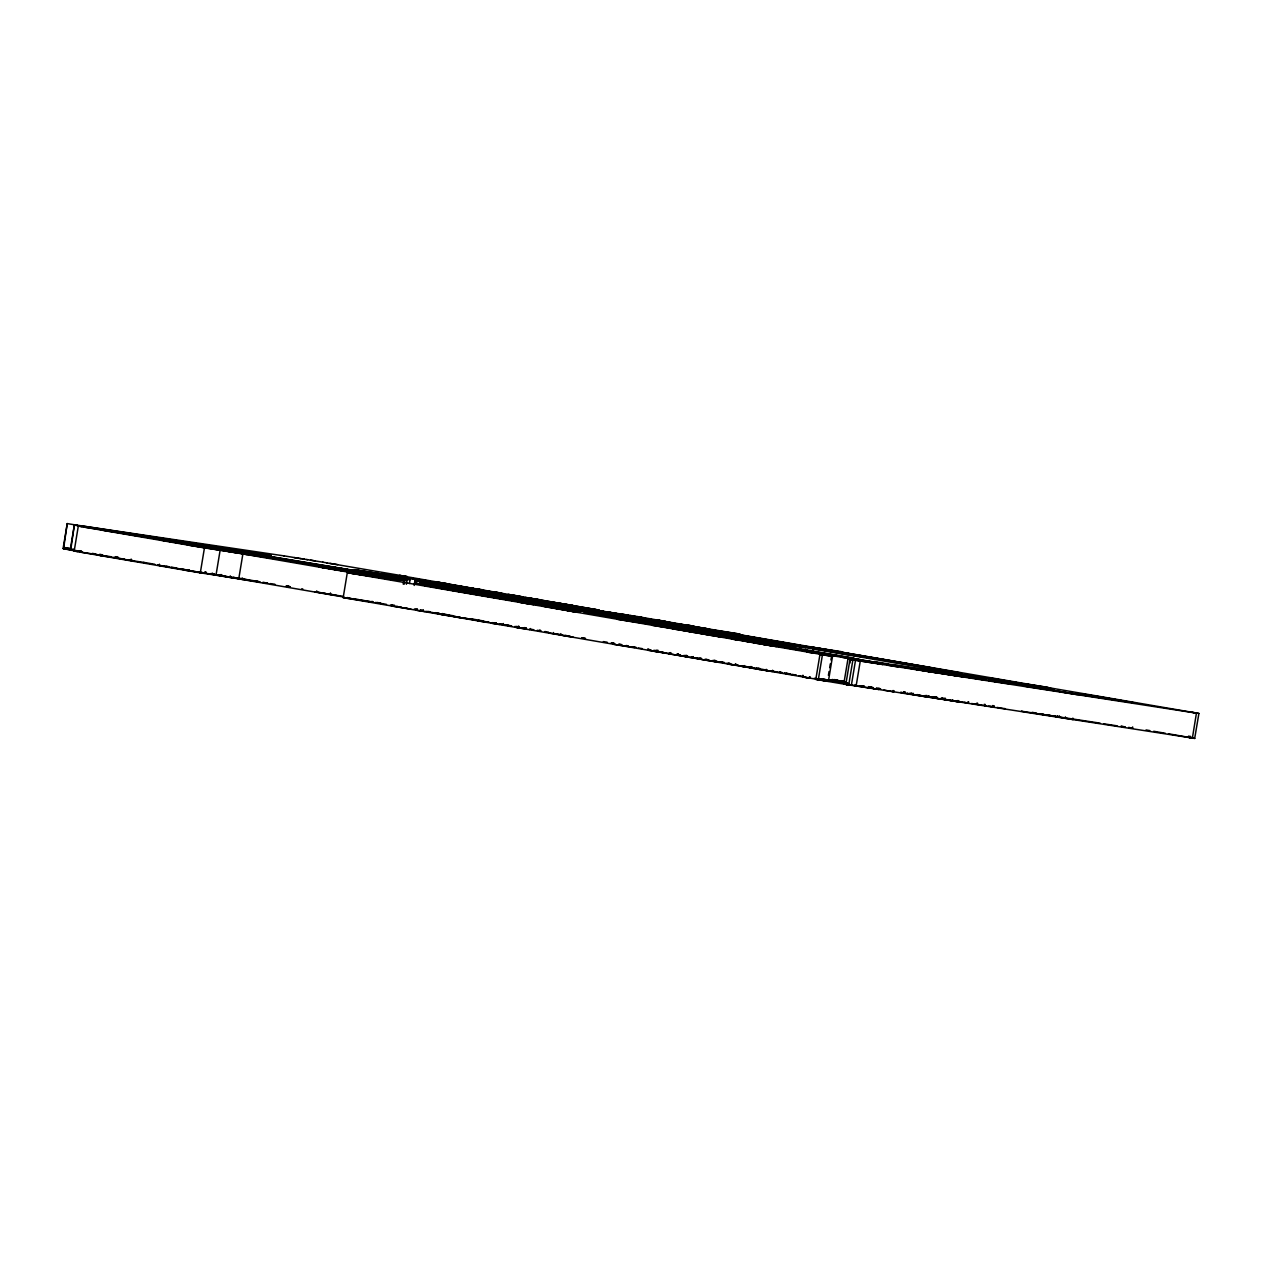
<?xml version="1.0" encoding="UTF-8"?>
<svg xmlns="http://www.w3.org/2000/svg" width="1262" height="1262" viewBox="0 0 1262 1262"><rect width="100%" height="100%" fill="white"/><g stroke="black" fill="none" stroke-linecap="round" stroke-linejoin="round"><path stroke-width="1.5" d="M76.619 551.462L78.339 551.431L70.199 550.074L74.332 525.134L70.688 550.185L63.1 548.528L67.233 523.588L77.597 525.308M63.573 548.639L67.233 523.588M73.669 549.065L73.464 550.248L63.1 548.528M78.307 526.112L204.444 547.913L200.311 572.869L74.19 551.068L78.307 526.112L79.963 526.096M79.979 550.816L79.79 551.999L102.774 555.469M80.768 552.172L80.973 550.989M100.045 554.286L99.856 555.469L124.559 559.161M100.802 555.627L100.992 554.444M115.647 556.637L115.457 557.82L131.09 560.533L131.295 559.334M116.12 557.93L116.325 556.731M117.65 556.668L118.123 557.946L114.148 557.283M130.964 559.271L130.775 560.454L143.947 562.426M159.217 565.376L159.406 564.193M204.807 572.948L204.996 571.749M205.99 571.923L205.785 573.106L184.82 570.156M212.537 573.169L212.347 574.352L208.088 573.705M220.361 574.589L220.172 575.772L223.09 576.229M220.692 574.652L220.487 575.835L200.832 572.364M221.465 574.573L221.26 575.756L231.072 577.255M230.094 577.081L230.283 575.882M343.516 596.989L238.755 578.879L242.872 553.939L218.594 549.995M241.752 579.305L241.957 578.106M242.62 578.217L242.43 579.4L217.411 574.873M316.588 592.067L316.778 590.884M330.265 593.203L330.06 594.402L336.607 595.475M330.581 593.282L330.392 594.465L314.916 591.799L325.848 593.44M347.302 572.664L832.51 656.366L828.393 681.306L343.185 597.62L347.302 572.664L376.739 577.065M391.52 604.719L391.315 605.902L410.923 609.057M392.324 606.075L392.529 604.892M403.162 584.038L403.793 580.204M404.171 584.227L404.802 580.394L401.773 579.921L402.767 580.094M406.396 584.259L407.105 579.715L403.698 579.069M409.409 583.549L410.04 579.715L398.066 577.901M414.173 585.458L415.135 579.7L422.092 580.772M414.993 583.643L415.135 579.7M415.592 583.312L416.239 579.479L415.293 579.321M416.16 583.849L416.413 579.921M423.259 609.672L423.07 610.855L420.183 610.303L422.896 610.682L421.902 610.508M442.315 614.72L442.52 613.521M478.361 620.936L478.566 619.752M503.396 623.507L503.207 624.69L508.681 625.51M516.726 626.346L516.537 627.545L525.497 628.902L525.702 627.719M517.53 627.703L517.72 626.52M518.603 626.031L519.281 627.34L516.963 626.962M524.503 628.728L524.708 627.545M530.513 628.539L529.646 629.628M539.647 630.132L539.442 631.315L540.31 630.227M553.355 633.698L553.561 632.514M560.675 634.818L560.864 633.634M613.553 643.084L613.364 644.267L634.77 647.501M647.848 649.015L647.658 650.198L664.049 652.659M648.636 650.372L648.826 649.189M654.126 650.104L653.921 651.287L664.396 652.848M655.972 651.16L656.161 649.962M657.754 650.056L657.565 651.255L656.508 651.082M669.317 652.722L669.128 653.905L682.332 655.909M670.122 654.079L670.28 652.596M670.075 653.795L670.942 652.706M677.631 653.874L677.442 655.057L686.449 656.603L686.638 655.42M678.104 655.167L678.309 653.968M684.982 655.435L684.777 656.619L697.965 658.606M685.739 656.776L685.976 655.309M693.122 657.77L693.327 656.587M713.913 661.367L714.118 660.184M715.081 660.341L714.891 661.54L701.704 659.537M728.663 662.976L728.458 664.159L735.746 665.279L735.935 664.096M729.452 664.333L729.657 663.149M735.415 665.2L735.62 664.017M744.454 666.778L744.643 665.579M750.227 666.699L750.022 667.898L758.304 669.16M750.906 666.525L751.695 667.882L751.9 666.699M751.237 666.588L751.032 667.787L740.557 666.115M751.016 668.055L751.205 666.872M756.648 668.876L756.837 667.693M758.509 667.961L758.494 669.349L772.36 671.447L772.565 670.264M759.44 669.523L759.629 668.324M766.066 670.501L766.255 669.317M802.758 675.785L802.553 676.968L809.179 677.962L809.384 676.779M802.727 676.4L802.916 675.217M812.397 652.675L813.028 648.842M810.346 676.937L810.141 678.12L803.515 677.142M872.326 662.834L873.367 663.007L847.859 658.969L855.494 660.405L851.361 685.345L815.82 679.382L819.953 654.426L832.51 656.366M818.297 679.792L822.43 654.852L819.953 654.426M821.877 680.313L822.067 679.114M828.408 675.344L829.055 671.51M829.686 667.677L830.317 663.828M830.948 659.994L831.595 656.161M831.658 679.981L831.453 681.164L831.832 680.013M837.195 682.111L837.384 680.928M851.361 685.345L843.773 683.925L847.954 658.969M843.947 683.972L844.231 682.742L848.932 683.72L818.502 678.609L828.582 680.123M844.246 684.02L844.231 682.742M843.821 683.909L844.578 682.789M869.439 686.765L869.234 687.964L844.846 684.051L844.436 682.837M847.165 683.215L847.133 684.525L845.004 684.13L845.035 682.868M845.209 684.209L845.414 682.947M845.398 684.209L845.619 682.947M851.266 659.584L849.878 659.332L860.258 661.067L856.125 686.007L845.84 684.319L849.973 659.379L849.121 659.174L851.109 659.458M845.035 684.114L846.297 683.058M846.281 684.367L846.581 683.121M849.768 663.26L850.399 659.427M848.742 684.903L852.875 659.963L855.494 660.405M855.084 684.603L854.895 685.787L1194.688 738.412L1198.9 713.456L602.652 611.155M868.398 686.591L868.193 687.774L869.234 687.964M871.222 686.922L871.017 688.121L878.667 689.415L878.873 688.232M876.727 689.099L876.932 687.916M892.928 691.671L893.117 690.488M894.017 690.63L893.812 691.813L883.873 690.093M903.624 691.655L903.434 692.838L904.523 693.027L904.712 691.844M904.097 693.027L904.286 691.844M904.964 691.923L904.775 693.106L902.44 692.759L904.523 693.027M911.259 692.885L911.054 694.068L906.984 693.406L908.135 693.595M912.773 694.337L912.978 693.153M925.235 695.457L925.046 696.656L900.547 692.381L903.087 692.791M926.655 695.394L926.45 696.592L923.989 696.167M928.359 696.892L928.564 695.693M928.658 696.955L928.864 695.756M932.886 697.87L933.075 696.671M933.738 697.996L933.943 696.813M934.511 697.886L934.716 696.687M935.11 696.782L934.921 697.965L957.669 701.704L957.874 700.52M936.278 698.186L936.467 696.987M936.719 697.018L937.508 698.359M941.136 699.148L941.342 697.949M942.193 698.091L942.004 699.274L908.987 693.737M942.383 699.148L942.588 697.965M942.935 699.243L943.124 698.06M944.118 699.432L944.481 698.265M945.064 698.375L944.859 699.558L940.458 698.832M945.222 699.605L945.412 698.407M952.494 700.899L952.684 699.716M958.726 700.647L958.536 701.846L947.983 700.047M967.907 702.902L968.096 701.719M968.632 701.814L968.443 703.013L964.483 702.366M976.851 703.108L976.646 704.291L979.28 704.701M977.593 703.234L977.387 704.433L973.87 703.865M984.265 704.259L984.076 705.442L986.206 705.773M984.991 705.6L985.18 704.417M992.689 705.537L992.5 706.72L989.881 706.31M993.304 706.799L993.494 705.616M994.046 705.726L993.841 706.909L991.411 706.531M1057.619 715.696L1057.414 716.879L1073.157 719.592L1073.347 718.409M1059.07 717.163L1059.339 715.806M1065.191 718.078L1065.396 716.879M1072.29 719.45L1072.495 718.267M1132.661 726.944L1132.456 728.142L1128.591 727.559M1188.599 736.077L1188.394 737.26L1192.401 738.018L1196.439 713.14L1198.9 713.456M1189.388 737.434L1189.577 736.251M1190.255 737.592L1190.445 736.409M1190.65 736.566L1190.46 737.765L1192.401 738.018M80.752 526.506L82.456 526.491L74.332 525.134M74.19 551.068L75.83 551.037M420.924 583.375L489.482 594.702M422.391 583.58L423.732 583.58M483.63 593.661L484.434 593.803L422.928 583.375L437.236 585.552M403.635 580.204L407.027 580.41L375.745 575.015M401.805 580.126L403.035 580.331L393.823 578.753M394.438 605.224L390.352 605.129M512.751 597.084L496.518 594.323M526.885 599.434L534.772 600.744M545.358 602.51L549.349 603.173M501.14 595.538L502.024 595.554M512.057 597.399L513.303 597.431M540.956 602.037L509.28 597.336L510.227 597.51M559.981 605.192L571.765 607.148M418.164 583.628L414.441 583.218L419.505 584.196M424.221 583.375L429.995 584.274M406.048 579.542L404.865 579.258M407.105 579.715L393.05 577.586M886.587 664.364L887.833 664.506L886.571 664.222M732.67 637.657L731.234 637.342M471.657 589.307L475.206 589.827L421.776 580.694M461.892 587.982L463.848 588.25L425.215 581.924M491.013 595.143L493.821 595.522L491.076 595.017M997.974 681.969L990.339 680.817M294.156 557.599L298.763 558.325M509.816 595.285L507.75 594.954L508.838 595.143M994.014 681.37L1001.318 682.537M580.93 608.379L582.287 608.552L580.788 608.252M421.603 583.533L419.489 583.218L430.452 584.858M745.684 637.01L737.465 635.78L738.491 635.953M710.159 634.486L710.979 634.676M706.042 659.427L706.846 659.632M988.146 706.057L990.922 706.499M284.392 555.943L76.177 525.055M337.79 564.666L330.029 563.436M83.923 527.059L110.567 531.065M121.578 532.911L116.625 532.043M103.989 530.529L133.425 534.946M137.952 535.735L128.929 534.173M134.908 535.514L149.074 537.659M160.132 539.568L145.351 537.013M403.998 576.103L399.47 575.425L473.439 588.376M170.607 541.366L183.653 543.638M402.752 575.961L407.279 576.639L326.495 562.82M176.854 542.455L161.694 540.168L204.917 547.613M181.696 543.606L196.872 545.894L191.019 544.9M446.716 583.565L434.917 581.75L483.52 590.269M188.953 545.216L227.223 551.289M212.221 548.749L214.824 549.144M355.979 570.014L401.079 577.128M386.314 574.557L405.465 577.617L354.37 569.761L408.194 579.274L402.862 578.122M406.758 577.617L429.38 581.151L405.149 577.349L408.588 577.933M213.877 549.017L216.465 549.412M224.305 550.831L235.205 552.299M137.81 535.167L300.687 562.158M354.717 570.424L401.442 577.696L397.83 576.86M394.296 576.071L387.939 574.983M400.78 577.049L406.143 577.886M409.677 578.469L416.239 579.479M203.813 547.771L220.124 550.264L216.007 575.204L199.68 572.727M313.591 564.272L300.372 562.095M314.096 564.351L347.555 569.383M378.395 573.894L385.825 574.999M429.522 581.545L435.39 582.46M444.429 584.006L466.64 587.351M242.209 553.797L285.938 560.375M293.825 561.748L286.837 560.707L299.993 562.978M344.431 569.178L351.12 570.203L350.126 570.03M356.783 571.039L361.011 571.686L169.644 539.931M423.811 581.009L426.666 581.451M432.992 582.381L449.272 585.205M441.826 583.675L447.695 584.574M456.323 585.915L450.171 584.858M469.89 587.887L482.589 589.796M288.541 560.991L295.545 562.032M353.455 570.771L336.165 568.152L338.342 568.657M357.824 571.512L364.592 572.538M366.753 572.901L377.448 574.525M439.35 583.675L448.168 585.016M453.831 585.757L459.668 586.641M466.025 587.729L476.437 589.212M494.026 591.925L501.819 593.124M299.662 562.915L306.903 564.019M313.481 565.029L327.789 567.19M389.122 576.545L377.133 574.462M435.122 583.249L461.072 587.24M472.098 588.739L467.729 588.06L482.415 590.521L475.238 589.291M472.509 588.881L481.358 590.237M485.271 590.916L501.708 593.392L492.495 591.815M328.672 567.537L332.363 568.105L331.37 567.947M343.422 569.888L335.376 568.657L347.823 570.803M410.04 579.715L177.816 541.161M493.789 592.178L499.862 593.093M508.097 594.37L521.048 596.437M359.638 572.617L376.486 575.157M422.549 581.877L416.933 581.009L431.194 583.533M427.708 582.76L422.234 581.814M516.268 595.885L508.665 594.56M525.118 597.399L529.725 598.204M356.815 572.349L360.269 572.964M359.954 572.885L369.514 574.194M380.288 575.803L373.852 574.825L374.846 574.999M431.052 583.501L439.192 584.732L438.214 584.558M503.932 594.418L558.214 603.693M529.504 598.141L541.114 599.907M320.722 567.127L330.313 568.563M351.956 572.001L347.492 571.307L360.916 573.547M381.392 576.371L398.398 578.942M482.289 591.499L478.203 590.853L479.181 591.026M484.182 591.752L488.662 592.446M500.588 594.228L494.452 593.298L495.43 593.455M507.939 595.333L504.642 594.812L505.636 594.986M515.543 596.437L523.273 597.604M528.888 598.456L539.3 600.034M334.193 569.446L341.418 570.629M347.586 571.528L356.31 572.853M360.585 573.469L381.613 576.639M392.766 578.296L340.598 569.32M459.037 588.218L450.991 586.988L451.97 587.161M478.787 591.263L495.603 593.803M500.651 594.481L519.818 597.368L507.624 595.27M528.983 598.756L536.382 599.86M550.406 601.942L572.932 605.381M396.126 579.1L349.053 571.97L352.65 572.601M485.886 592.493L468.975 589.528L472.587 590.19M502.655 594.938L508.886 595.885M480.412 591.957L477.383 591.484L478.377 591.657M527.705 598.961L524.945 598.535L538.196 600.807L530.308 599.608M536.839 600.333L533.605 599.829L534.583 600.002M557.899 603.63L562.473 604.34M376.817 576.624L369.94 575.582L395.889 580.063L371.517 575.835M381.534 577.318L400.243 580.11M504.106 595.632L520.922 598.172M423.038 583.864L420.53 583.423L422.328 583.722M486.927 593.408L503.317 595.759L479.797 591.846M528.541 599.702L538.685 601.233M544.774 602.084L548.481 602.668M549.838 602.889L559.476 604.34M577.113 606.959L536.524 600.255M582.792 607.905L603.283 611.297M350.584 573.2L380.02 577.602M449.319 587.997L430.421 585.142L431.43 585.316M451.575 588.313L467.603 590.805L460.299 589.528L463.28 590.064M546.935 602.589L568.799 606.06L567.821 605.902M597.336 610.272L569.067 605.571L599.387 610.145L475.111 588.676M417.028 583.438L421.192 584.085L420.214 583.912M423.338 584.748L426.335 585.189M429.048 585.442L457.317 590.253L453.358 589.638M436.226 586.514L431.005 585.521L444.303 587.824M446.117 587.792L462.318 590.237M463.911 590.442L476.784 592.462M561.48 605.019L564.666 605.523M573.705 607.085L565.455 605.855L577.665 607.89M607.874 611.991L638.256 616.724M424.363 584.921L426.682 585.268M433.118 586.073L436.542 586.593M462.334 590.474L473.345 592.146M567.584 606.202L575.362 607.353L564.335 605.46M618.206 613.947L642.815 617.702M431.746 586.136L441.653 587.635M444.224 587.997L464.7 591.073M489.498 594.923L492.101 595.207M601.027 611.628L582.602 608.3L616.266 613.442M633.003 616.329L645.45 618.159M634.344 616.55L641.585 617.654M665.137 621.188L654.584 619.721L658.827 620.383M434.191 586.798L431.005 586.309L431.998 586.483M615.462 614.105L641.159 618.554M638.635 617.433L620.951 614.357M664.648 621.377L659.221 620.541L670.564 622.513M650.277 619.421L739.422 634.013M685.25 624.832L692.98 625.999M439.965 588.202L457.948 590.916M461.971 591.61L433.86 586.735M508.57 598.456L502.686 597.557L516.994 600.034M516.805 599.876L523.067 600.838L519.755 600.255M554.507 605.539L538.196 602.905L569.367 608.284M572.885 608.095L584.022 610.035M585.095 609.94L579.621 609.104L580.599 609.262M594.512 611.344L589.449 610.571L590.427 610.745M597.147 611.723L603.078 612.638L602.1 612.464M616.219 614.61L612.527 614.026L613.521 614.2M630.448 616.692L654.41 620.305M681.164 624.327L691.75 626.157L666.857 622.608M686.228 625.005L693.958 626.157M472.461 593.408L530.576 603.488L523.414 602.4M516.663 599.955L525.749 601.343M548.292 604.624L555.485 605.713M558.609 606.249L551.951 605.097M564.161 607.196L572.001 608.552M609.057 613.868L578.517 609.262L588.092 610.918M654.804 620.794L659.49 621.519L658.512 621.346M492.748 596.674L534.015 602.984M560.265 606.707L568.405 607.937M569.052 608.221L577.901 609.562L576.923 609.388M677.568 624.453L669.191 623.176L670.169 623.349M691.639 626.425L709.276 629.075L637.594 616.613M491.47 596.816L503.128 598.472M508.712 599.371L514.249 600.223L503.712 598.425M542.534 604.435L565.25 608.505M574.809 609.294L571.781 608.82L572.759 608.978M578.69 609.846L589.464 611.486M593.771 612.228L589.149 611.407M604.388 613.726L622.087 616.803M633.729 618.112L611.96 614.831L632.136 618.301M661.114 622.308L640.512 619.058L647.595 620.289M683.405 625.636L673.94 624.217L680.186 625.289M690.787 626.741L680.628 625.163M703.265 628.602L708.928 629.454M709.591 629.549L711.121 629.785M499.784 598.172L501.771 598.472M596.121 612.843L605.224 614.2M675.596 624.485L691.781 626.914M704.906 628.886L740.415 634.187M571.844 609.246L581.908 610.761M583.675 611.045L606.265 614.389M621.772 616.724L656.65 622.087M693.816 627.64L698.58 628.476M717.116 631.221L721.517 631.868M722.59 631.931L800.171 645.355M547.771 606.075L543.906 605.476L564.682 609.057L557.236 607.921M555.58 607.243L552.598 606.785L553.608 606.959M595.727 613.237L600.633 613.995L581.183 610.729M698.265 628.413L716.106 631.095M717.431 631.284L728.079 633.067M645.623 620.857L647.154 621.125M646.854 621.062L703.092 629.628M741.188 635.338L717.762 631.773M520.67 602.589L529.63 603.962M574.368 610.477L580.425 611.407L564.193 608.331M727.227 633.398L723.631 632.83M533.779 604.672L523.667 602.92M644.03 621.33L636.6 620.226L645.813 621.614M544.237 606.47L571.229 610.903M553.087 608L559.381 608.947M560.312 609.073L575.425 611.534M704.101 630.369L706.326 630.716L705.3 630.543M585.836 612.922L594.891 614.278M605.713 616.14L584.18 612.654L627.813 619.973M652.691 623.144L648.621 622.513L649.615 622.687M657.045 623.791L653.637 623.254L675.186 626.757M660.72 624.327L666.131 625.147L665.137 624.99M675.911 626.615L669.791 625.684L670.769 625.842M688.878 628.334L696.924 629.533M699.795 630.211L719.687 633.54M752.341 638.004L745.179 636.995L806.039 647.501L794.934 645.813M755.875 638.588L757.121 638.793M567.064 610.619L575.693 611.896M607.479 616.661L616.534 618.017M659.379 624.438L641.68 621.772L656.13 624.248M666.068 625.4L697.003 630.053L686.812 628.302M716.043 632.925L687.222 628.066L699.258 629.88M717.116 633.003L721.154 633.634M723.442 633.95L733.348 635.449L714.213 632.278M746.82 637.263L749.959 637.736M753.051 638.209L753.84 638.32L751.095 637.799M782.424 642.61L787.803 643.431M796.827 644.977L814.384 647.627M816.987 647.958L841.155 651.602M568.042 610.776L577.333 612.18L557.488 608.757M667.724 625.857L674.697 626.93L652.359 623.065M708.345 632.025L689.746 629.028L733.332 636.616M712.068 632.372L709.007 631.836M719.372 633.477L723.426 634.108M728.505 634.881L734.027 635.811M746.568 637.72L749.88 638.241M771.745 641.317L762.832 639.96L793.041 645.182M617.907 618.506L629.912 620.352L628.855 620.194M672.835 626.757L661.793 625.069L662.771 625.242M700.505 630.874L709.291 632.183M711.247 632.53L706.105 631.631M719.308 633.903L723.867 634.707L712.32 632.909M723.741 634.376L739.043 636.679M777.707 642.516L785.942 643.778M806.102 646.822L814.542 648.289M814.747 648.116L821.136 649.22M826.862 649.962L835.633 651.302M650.766 623.712L658.985 624.942M666.162 626.173L649.425 623.491L677.757 628.681L676.732 628.508M700.315 631.205L695.867 630.511L715.87 633.981M749.344 638.446L751.395 638.777M792.725 645.119L799.209 646.049M813.58 648.305L821.105 649.441L819.59 649.189M841.123 652.438L828.929 650.545M674.855 627.671L682.979 629.075M706.199 632.294L696.072 630.779L707.288 632.719M706.625 632.372L707.856 632.562M710.332 632.909L719.908 634.376M721.88 634.628L725.934 635.259M763.478 640.844L783.055 643.778M803.594 646.854L806.45 647.296L798.546 645.955M838.962 652.138L842.764 652.706M848.869 653.59L814.069 647.564M617.497 619.327L652.06 624.501M665.547 626.457L686.686 629.643M694.699 631.032L686.37 629.58M706.972 632.641L710.112 633.145L709.134 632.972M714.118 633.713L718.693 634.423L717.699 634.25M730.808 636.237L723.047 635.054L724.041 635.228M733.001 636.537L741.33 637.815L724.877 634.975L726.376 635.228M766.917 641.632L782.85 644.03L781.856 643.872M787.346 644.693L792.536 645.481M823.928 650.135L812.76 648.211L823.203 649.772L820.773 649.378M829.607 650.987L833.251 651.555L820.426 649.362M850.131 654.063L862.766 655.972L861.772 655.798M684.036 629.628L680.549 629.075L681.575 629.249M703.076 632.467L734.263 637.894L701.12 632.925M820.552 649.977L719.403 634.818L854.058 658.086M875.56 658.196L834.955 652.107L835.933 652.265M692.16 631.016L715.806 634.676M852.923 655.199L860.716 656.555M868.004 657.423L877.405 658.859L873.919 658.275M651.776 625.258L673.482 628.523L658.448 625.936L665.626 627.04L660.625 626.126L661.698 626.299M697.287 632.167L700.063 632.609M705.9 633.492L712.667 634.66M710.206 633.966L709.875 633.887M720.933 635.669L722.337 635.874M845.997 654.347L877.342 659.048L851.897 654.662M674.208 628.839L669.964 628.097M682.237 630.211L689.904 631.552M673.245 628.965L686.465 630.968M688.91 631.678L702.082 633.666M705.316 634.218L697.255 632.83M726.849 637.42L719.435 636.285L728.994 637.941M727.843 637.515L730.446 637.941L708.313 634.218L743.018 639.408M734.878 638.493L737.04 638.84L736.03 638.667M742.892 639.708L739.138 639.124L740.147 639.298M744.738 639.96L748.713 640.591L747.703 640.418M761.838 642.626L750.874 640.891L751.884 641.064M934.401 668.261L812.176 647.122M713.33 635.591L723.094 637.294M763.731 643.099L770.924 644.33M766.965 643.652L773.906 644.708M705.837 634.597L719.009 636.584M776.824 645.355L783.339 646.491M779.253 645.781L786.116 646.822M959.562 672.725L875.244 658.133M731.108 638.667L751.284 642.153L744.375 641.096M746.71 640.986L829.655 654.994L818.581 653.085L828.03 654.726M789.886 647.611L798.026 649.031M732.591 639.219L739.879 640.339M793.388 648.226L800.313 649.283M748.571 641.822L755.165 642.831M757.736 643.273L754.834 642.768M775.278 646.002L782.377 647.059L777.345 646.207M786.163 647.548L783.765 647.169L784.775 647.343M817.902 652.328L795.959 649.015L808.642 651.208M990.78 678.104L1054.433 689.115M754.155 642.942L774.836 646.239M785.91 647.816L796.921 649.488L785.832 647.469M808.327 651.129L811.971 651.697L810.993 651.539M820.363 652.959L816.293 652.328L817.271 652.501M763.573 644.567L770.183 645.56M770.893 645.671L776.493 646.507L765.498 644.614M790.186 648.558L800.234 650.088M804.746 650.861L799.919 650.025M837.353 655.735L829.055 654.331M958.11 673.876L1019.759 683.121M1048.044 687.348L1023.876 683.72L1024.854 683.878M813.501 652.359L829.102 654.978M836.075 655.735L829.812 654.773L830.775 654.946M844.31 656.934L848.443 657.66M874.392 661.588L946.279 674.018M856.709 659.079L860.163 659.616M806.686 652.028L814.274 653.18M865.085 660.736L877.106 662.55M893.133 664.822L986.111 678.751M1084.626 694.321L1125.594 701.388M1096.867 696.324L1136.589 703.186L1061.547 691.939L1077.291 694.652M993.273 681.291L988.209 680.502M1042.254 688.863L1061.484 691.765M1063.267 692.049L1123.937 701.12M1194.593 712.809L1196.534 713.077L1192.527 712.32M72.06 549.995L81.778 551.447M166.474 566.307L168.777 566.717M168.871 566.827L157.561 565.108L200.784 572.569M177.579 568.547L189.158 570.282L178.557 568.72M214.303 574.384L210.139 573.737L211.117 573.91M229.637 576.797L230.836 576.971M239.465 578.69L242.146 579.1M247.131 579.857L249.371 580.189L233.091 577.381M238.076 578.753L259.499 581.956M262.606 582.445L267.071 583.091M270.289 583.596L274.895 584.259M286.159 586.199L289.692 586.704M343.185 597.62L373.331 602.163M427.865 611.423L430.058 611.755M425.231 611.581L416.255 610.209L417.454 609.199M436.684 613.3L446.196 614.72M449.051 615.115L452.837 615.682M441.29 614.531L450.297 615.903M453.721 616.676L462.681 618.049M493.963 622.844L495.966 623.144M477.383 620.778L486.343 622.134M490.776 623.097L499.752 624.453M522.768 627.892L526.443 628.444L522.594 627.766M548.954 632.94L562.442 634.991M564.146 635.385L567.095 635.843L566.086 635.669M585.331 638.414L581.703 637.862L585.505 638.54M562.931 635.559L573.2 637.121M603.346 641.601L607.132 642.2M614.657 643.557L611.06 643.021L614.2 643.541M618.664 644.188L621.929 644.677M638.32 648.005L642.2 648.605M661.493 651.981L654.315 650.892L663.875 652.533M699.826 658.149L701.12 658.338M697.807 658.023L701.546 658.575M705.016 659.253L708.818 659.821M713.456 660.547L716.8 661.036M721.643 662.203L722.716 662.361M718.961 662.235L709.197 660.531M726.975 663.607L747.151 667.093M742.592 665.926L767.485 670.232M841.344 680.865L844.515 681.417L840.855 680.802M740.242 666.036L745.495 666.825M782.03 672.488L779.632 672.11L780.642 672.283M762.027 669.665L772.36 671.447M773.748 671.337L771.129 670.942L782.109 672.835M784.459 673.182L789.507 673.813M786.068 673.498L789.949 674.082M792.473 674.492L796.101 675.028M861.946 685.85L864.312 686.197L863.334 686.039M870.054 687.064L872.973 687.49M815.82 679.382L828.393 681.306M869.833 687.411L873.146 687.916M876.159 688.389L879.851 688.942M1038.121 713.803L1055.71 716.437M1100.148 723.158L1021.415 711.216L1022.252 711.374M1103.729 723.82L1117.107 725.839M1121.145 726.423L1125.01 727.007M451.559 586.499L457.396 587.351L449.587 586.199M523.777 600.318L521.695 599.986M720.996 632.309L718.551 631.915M819.401 652.801L822.729 653.322M845.887 684.225L846.976 684.398M301.303 558.719L283.761 555.801M946.074 673.971L969.358 677.552M941.941 698.911L965.225 702.492M579.305 608.126L581.072 608.426M487.558 594.623L490.429 595.08M719.955 632.152L714.955 631.331M681.669 627.451L684.761 627.955M820.158 652.911L821.862 653.18M983.413 679.761L986.758 680.297M1001.176 682.505L1009.49 683.815L1008.653 683.657M1043.169 689.02L1025.549 686.276L1026.385 686.418M859.028 660.846L1196.439 713.14M980.085 704.859L982.625 705.237M997.043 707.446L1005.372 708.755L1004.536 708.613M299.646 558.419L304.284 559.176M722.085 632.593L806.465 647.09M706.657 630.259L707.54 630.401L702.981 629.58M715.933 631.883L715.033 631.741L723.852 633.303L709.922 631.221L710.948 631.394M621.709 617.986L630.921 619.39L620.32 617.765M741.504 639.156L744.201 639.597M980.779 679.35L984.218 679.902M877.327 663.607L882.801 664.475L875.15 663.165M873.209 688.547L878.667 689.415M470.9 588.96L471.909 589.117L468.533 588.534M529.866 598.409L526.333 597.841L530.908 598.582M516.773 596.358L520.212 596.894L514.738 596.027L529.204 598.519M450.313 586.309L451.701 586.546M578.927 608.079L577.412 607.827L578.422 607.795M578.296 607.968L583.486 608.741L577.444 607.653M521.017 599.876L583.659 609.278L579.195 608.442M653.937 620.652L655.688 620.951M485.271 594.26L488.331 594.765M716.721 631.615L718.693 631.962M722.81 632.719L712.367 630.921M821.988 653.195L823.676 653.479M977.987 678.909L981.52 679.477M302.927 558.94L307.628 559.713M651.791 620.32L654.631 620.778M520.26 599.765L521.632 599.986M716.153 631.521L717.999 631.852M705.079 630.543L678.94 626.378M752.152 637.957L753.256 638.146M621.866 618.033L619.816 617.686M740.668 637.31L743.208 637.704M636.868 621.709L632.814 620.936L640.812 622.403L626.867 620.005M655.325 625.147L656.398 625.305L651.902 624.501M686.244 630.337L687.254 630.495L680.912 629.344L705.016 633.508M690.945 631.189L689.92 631.016L693.706 631.694M700.552 632.846L701.94 633.067M823.029 653.353L824.685 653.637M972.04 677.962L975.684 678.562M906.573 667.74L907.567 667.898M944.591 673.892L948.992 674.618M975.069 678.451L978.665 679.035M908.64 668.087L904.665 667.44L929.163 671.699M948.409 674.507L950.444 674.839M686.812 656.13L685.802 655.972L687.585 656.303M944.291 699.448L946.311 699.795M971.551 703.502L974.532 703.975M306.587 559.523L315.027 560.912M109.81 530.939L116.798 532.059M650.624 620.131L652.249 620.399M482.715 593.85L485.854 594.37M520.764 599.86L518.635 599.497M684.256 627.877L679.934 627.198L680.912 627.372M742.892 639.377L743.791 639.534M699.795 632.719L701.104 632.94M825.316 653.716L827.998 654.173M824.149 653.527L825.758 653.811M912.631 668.702L917.285 669.475M936.609 672.614L941.089 673.34M968.617 677.41L972.576 678.057M940.647 673.261L942.809 673.624M105.677 555.879L110.977 556.747M214.461 574.936L238.755 578.879M910.628 693.99L913.152 694.415M936.956 698.296L932.476 697.555L933.706 697.76M310.547 560.154L323.182 562.237M415.624 579.81L416.791 579.999M425.452 581.577L418.053 580.331L419.647 580.709M442.82 584.685L422.88 581.419M561.764 604.198L577.523 606.77M448.815 586.073L449.998 586.278M565.755 605.255L574.731 606.707M588.139 608.883L584.527 608.3M275.526 558.372L290.434 560.801M327.063 567.064L393.744 577.712M294.993 561.842L270.951 557.914M649.425 619.926L650.971 620.194M713.677 631.126L715.712 631.473M519.818 599.702L515.842 599.04M753.367 638.162L754.266 638.32M539.679 605.066L557.978 608.047M615.178 618.08L619.91 618.853M699.006 632.593L700.189 632.798M826.531 653.921L829.15 654.363M921.907 670.217L916.906 669.396M930.409 671.605L932.492 671.936M72.013 548.796L63.778 547.456L70.404 548.891M99.398 554.554L102.932 555.138M210.991 573.469L214.777 574.084M218.547 574.699L222.317 575.314M232.76 577.286L258.079 581.435M286.742 586.104L289.503 586.562M537.297 630.29L541.209 630.953M544.821 631.536L548.434 632.12M844.593 683.31L848.332 683.925M917.789 695.157L914.966 694.699M926.276 696.545L929.4 697.05M859.753 685.802L863.397 686.386M448.026 585.931L449.051 586.12M649.63 619.973L645.56 619.311M713.03 631.016L713.866 631.174M754.692 638.383L756.033 638.604M820.789 649.173L823.203 649.551M439.476 586.704L451.228 588.644M458.327 589.811L468.486 591.499M477.998 593.061L482.983 593.897M684.509 627.908L686.544 628.239M539.931 605.129L502.229 598.898A105.014 1.104 9.4 0 1 451.102 590.174M619.737 618.806L621.645 619.137M621.582 619.106L623.444 619.421M745.069 639.724L743.965 639.55M698.186 632.451L699.243 632.641M926.276 670.927L924.699 670.658L934.905 672.346L933.517 672.11M806.844 651.46A130.065 1.357 9.4 0 0 829.828 655.278L841.328 657.171A130.065 1.357 9.4 0 0 874.755 662.613M522.263 627.845L526.396 628.508M529.993 629.123L533.858 629.754M843.111 681.859L830.349 679.761L830.159 680.959L832.526 681.338M922.143 695.883L924.084 696.198M447.095 585.789L448.073 585.962M813.091 648.242L814.195 648.431M433.402 585.883L475.206 592.809M487.037 594.781L509.485 598.488M509.375 598.472L511.063 598.756M618.774 617.512L617.449 617.307M623.396 619.421L625.289 619.721M698.265 632.483L696.293 632.152M818.912 653.448L829.797 655.262M92.268 553.387L95.849 553.971M499.72 624.091L511.82 626.126M619.263 644.377L621.172 644.677M814.179 678.309L818.013 678.94M322.756 562.189L327.284 562.931M446.133 585.631L447.221 585.805M644.219 619.09L645.75 619.327M571.544 607.117L575.456 607.763M615.667 614.499L627.246 616.44M823.045 649.551L824.433 649.772M810.93 647.879L812.239 648.084M812.002 648.053L813.217 648.242M514.864 598.882L516.063 599.071M510.842 598.724L512.609 599.008M647.248 621.724L648.4 621.929L574.478 609.215M650.955 622.213L649.788 622.024L653.18 622.481L601.595 613.584M686.307 628.224L687.191 628.35M625.147 619.721L633.95 621.188M695.33 631.994L697.35 632.325M479.734 620.746L489.199 622.324M496.471 623.554L492.59 622.907A105.03 1.104 9.4 0 0 496.234 623.523M691.213 656.934L692.412 657.123M692.16 657.092L693.232 657.265M467.634 588.739L468.786 588.944L424.269 581.482M641.695 618.648L644.535 619.121M825.222 649.914L826.799 650.167M445.202 585.473L446.448 585.678M818.454 648.983L819.953 649.236M824.149 649.725L825.648 649.977M573.279 607.416L577.144 608.063M756.411 638.667L757.342 638.824M756.916 638.761L758.825 639.077L756.585 638.714M809.904 647.706L811.277 647.927M515.227 598.929L513.05 598.567M512.277 598.961L514.123 599.261M513.697 599.213L515.59 599.513M616.818 617.197L617.749 617.339M746.268 639.944L747.214 640.086M745.874 639.881L747.703 640.165M480.128 620.809L462.491 617.812A105.03 1.104 9.4 0 0 488.804 622.276M826.247 650.088L827.888 650.356M640.512 618.459L642.248 618.727M809.463 647.611L806.26 647.075M816.309 648.621L817.918 648.889M808.91 647.532L810.362 647.769M817.35 648.794L818.912 649.047M444.35 585.331L445.691 585.552M726.186 634.139L724.577 633.871L772.723 642.232M514.439 598.787L489.861 594.434L501.661 596.216L500.714 596.058M687.301 628.381L688.421 628.571M515.054 599.434L516.978 599.75M694.431 631.836L695.756 632.041M626.062 645.513L628.224 645.86M530.387 598.298L558.593 603.157M560.012 603.378L596.106 609.609M619.232 613.679L627.971 615.178M630.243 615.525L631.221 615.682M459.116 586.215L493.048 592.067M577.286 606.754L579.968 607.196M619.279 613.884L620.273 614.042M414.046 578.895L466.341 587.808M588.092 608.994L597.32 610.587M604.514 611.66L673.782 623.633M677.252 624.39L723.158 632.136M727.764 633.003L785.027 642.894L776.24 641.553L782.74 642.673M787.472 643.368L797.142 645.056M827.225 650.261L829.797 650.687M850.446 654.126L829.639 650.687M860.305 655.924L863.681 656.492M460.74 587.177L470.694 588.897M586.94 608.805L596.658 610.492M717.747 631.489L718.725 631.663M815.331 648.447L816.971 648.715M405.828 577.807L409.976 578.548M498.001 593.85L508.886 595.711M548.165 602.589L550.153 602.952M707.383 629.943L708.361 630.117M861.394 656.65L862.372 656.824M404.786 577.87L405.749 578.043L396.615 576.655L399.88 577.412M481.974 591.421L554.507 603.899M557.047 604.261L561.795 605.097M626.788 616.377L655.672 621.346M660.783 622.245L692.664 627.75M745.306 636.931L753.84 638.32M820.221 649.898L846.313 654.426M263.742 553.844L271.314 555.154L81.856 525.938M576.497 607.968L578.674 608.331M812.712 648.778L1063.582 692.112M427.234 582.366L444.965 585.426M594.197 611.281L711.5 631.457M773.417 642.342L774.395 642.516M779.474 643.241L795.249 645.892M458.721 588.139L469.448 590.001L460.725 588.676L461.718 588.833M581.924 609.467L592.43 611.265M733.711 635.748L749.66 638.525M751.079 638.714L774.884 642.815M470.836 590.506L471.846 590.679L459.289 588.786L462.066 589.464M517.751 598.63L551.604 604.466M720.839 633.556L728.837 635.038M733.459 635.843L744.264 637.704L733.49 636.064L740.747 637.31M767.233 641.695L752.515 639.203M398.997 578.248L405.086 579.29M466.041 589.811L500.131 595.696L460.456 588.991M625.905 617.465L630.669 618.27M651.492 621.882L666.73 624.422M721.296 633.966L724.057 634.439M330.975 566.875L344.747 569.257M353.155 570.692L358.14 571.576M364.292 572.475L399.249 578.517M546.714 604.183L547.692 604.34M699.874 630.543L700.852 630.716M672.173 626.062L683.625 628.019M313.26 564.209L331.764 567.395M565.092 607.811L566.07 607.984L559.839 607.022L571.954 609.246M336.717 568.736L337.711 568.91M508.239 598.393L518.288 599.986M641.995 621.519L642.973 621.693L639.298 621.109L652.643 623.412M953.173 675.28L952.116 675.091L962.669 676.889M318.955 565.881L328.988 567.6M381.298 576.576L393.507 578.69M523.446 601.201L528.179 601.99M533.684 602.905L542.865 604.514M586.42 611.944L617.355 617.276M880.671 663.165L882.99 663.56M928.217 671.258L957.479 676.085M287.326 560.628L313.796 565.108M738.601 638.746L881.381 663.276M912.268 668.655L911.117 668.466L937.871 673.056M555.248 607.18L574.667 610.54M679.035 628.508L746.489 640.228M754.266 641.475L757.279 641.995M804.194 650.104L810.346 651.16M835.759 655.656L882.911 663.812M245.301 553.986L246.279 554.16L214.256 548.796L246.547 554.46M347.918 571.607L319.049 566.859L334.509 569.525M417.406 583.565L509.028 599.45M614.042 617.591L618.191 618.285M683.704 629.549L692.507 631.079M696.009 631.694L700.457 632.451M719.892 636.048L735.21 638.556M888.006 665.153L897.945 666.872M226.892 551.21L237.004 552.961M242.872 553.939L394.123 580.047M426.02 585.568L427.013 585.742L422.896 585.095L428.244 586.073M119.574 532.88L135.223 535.577M1146.006 729.941L1149.871 730.603M1153.72 731.282L1165.283 733.269M1168.486 733.79L1194.767 738.412M1121.113 726.171L1124.994 726.865M1128.67 727.48L1132.771 728.19M1032.127 712.32L1036.307 713.093M1039.841 713.661L1043.848 714.371M1046.009 714.765L1059.449 717.068M834.324 679.587L837.747 680.186M832.147 679.492L845.603 681.811M909.476 693.311L913.325 693.974M916.938 694.589L921.008 695.315M924.636 695.914L936.388 697.965M286.442 586.136L289.787 586.704M301.744 588.786L302.77 588.96M256.154 581.135L260.004 581.814M263.506 582.429L267.718 583.139M286.269 586.246L290.228 586.956M416.081 608.852L417.059 609.025M823.423 679.193L826.594 679.745M869.423 687.143L873.162 687.79M327.615 593.739L343.785 596.547M371.754 601.406L372.684 601.58M77.723 550.895L81.383 551.526M376.928 602.447L380.635 603.094M414.346 608.962L415.372 609.152M435.485 612.669L439.334 613.332M443.167 613.995L447 614.657M471.389 618.901L476.058 619.689M478.866 620.178L482.589 620.825M492.574 622.639L496.14 623.27M507.434 625.163L511.284 625.842M514.896 626.441L518.982 627.167M680.423 654.915L676.779 654.284L680.328 654.946M683.657 655.499L687.695 656.177M712.147 660.531L715.664 661.146M720.886 661.951L724.64 662.597M786.589 673.372L789.602 673.908M129.071 559.839L132.684 560.47M143.742 562.379L154.832 564.288M171.616 567.19L176.759 568.089M186.886 569.856L189.694 570.329M222.775 576.166L232.871 577.901M347.082 597.573L350.931 598.235M353.218 598.661L358.613 599.56M360.979 600.002L372.621 602.021M375.24 602.463L386.472 604.388M492.701 622.687L496.266 623.302M499.831 623.917L503.412 624.532M565.344 635.433L570.329 636.3M718.709 661.809L723.836 662.692M726.754 663.213L730.572 663.875M734.326 664.522L738.207 665.184M783.986 673.167L795.991 675.217M798.972 675.754L803.168 676.464M460.551 617.481L433.671 612.78M556.179 634.029L562.82 635.165M665.831 653.038L670.737 653.89M695.409 658.149L701.199 659.174M835.318 651.239L836.296 651.397M814.432 648.289L816.088 648.573M517.578 599.876L519.518 600.191M694.321 631.805L691.718 631.363M703.928 629.423L712.856 630.984M577.917 608.205L581.23 608.789M882.185 663.433L889.047 664.695L868.95 661.667A128.834 1.357 9.4 0 1 841.186 657.139M490.508 594.891L486.88 594.26M518.714 600.065L520.638 600.396M437.804 587.84L451.875 590.3A103.815 1.088 9.4 0 0 502.418 598.914M878.068 688.374L880.308 688.752M633.224 646.759L635.906 647.232M815.284 648.431L811.939 647.848M807.112 647.201L803.862 646.633M691.876 627.624L699.858 629.028M883.542 663.67L886.807 664.238M477.683 592.604L472.13 591.641L473.392 591.862M879.409 688.61L880.592 688.831M489.561 594.733L492.133 595.175M520.717 600.428L521.663 600.602M525.733 601.311L533.321 602.7M427.203 585.915L438.734 587.982M425.862 611.344L434.601 612.922M547.251 602.132L558.072 604.119M594.938 610.067L575.062 606.896L577.081 607.274M576.671 607.18L578.106 607.432M586.688 609.025L596.342 610.808M574.242 609.688L587.319 612.086M647.769 649.441L651.208 650.088M420.12 610.272L422.786 610.776M581.167 608.805L582.523 609.073M337.396 568.357L339.289 568.799M315.484 564.903L302.328 562.757M306.571 563.183L312.392 564.398M330.644 567.222L333.909 567.932M407.531 608.442A97.505 1.025 9.4 0 1 404.424 607.874M401.616 607.353A97.505 1.025 9.4 0 1 396.946 606.47M400.559 607.18A98.72 1.041 9.4 0 1 395.826 606.281M460.441 617.465A105.03 1.104 9.4 0 1 446.969 615.13M400.78 580.126L393.965 580.047L401.963 580.315L400.78 580.126M512.814 600.57L505.936 599.387L512.814 600.57"/></g></svg>
